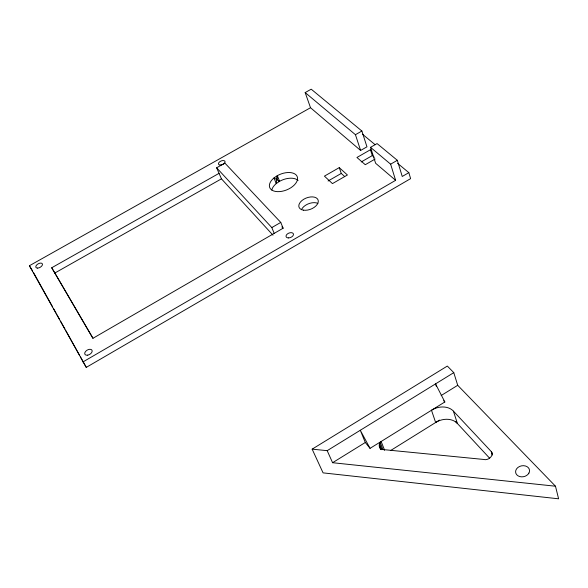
<?xml version="1.0" encoding="UTF-8"?>
<svg xmlns="http://www.w3.org/2000/svg" width="588" height="588" viewBox="0 0 588 588"><rect width="100%" height="100%" fill="white"/><g stroke="black" fill="none" stroke-linecap="round" stroke-linejoin="round"><path stroke-width="0.88" d="M453.421 411.144L457.39 423.485A15.854 11.966 -17 0 0 435.649 422.5L431.482 410.248A16.023 11.966 -17.2 0 1 453.421 411.144L490.613 450.864C495.133 455.031 488.341 460.985 483.667 459.449L382.303 449.497C378.628 448.563 378.327 443.602 381.142 441.5L444.837 401.971L435.539 383.89L436.362 386.404M271.788 190.064A14.737 8.482 -21.7 0 1 276.242 183.588L277.345 175.658A14.803 8.453 -21.7 0 1 295.926 174.746L296.102 174.923A14.803 8.453 -21.7 0 1 290.884 187.748A14.803 8.453 -21.7 0 1 272.207 190.299A14.803 8.453 -21.7 0 1 273.993 177.936L276.992 175.863M276.757 179.825L277.345 175.658L279.572 181.317A14.737 8.482 -21.7 0 1 298.094 180.442M390.697 450.481L439.537 420.082M312.147 449.151L447.336 366.059L453.782 372.645L457.707 385.302L555.484 486.21L558.6 498.808L323.077 472.87L312.147 449.151L327.193 450.665L332.587 462.712L365.295 442.477L360.29 430.269L370.05 448.343L381.142 441.5L384.625 450.312M441.176 395.526L457.707 385.302M327.193 450.665L453.782 372.645M82.901 361.958L395.621 180.325L390.63 164.177L370.528 147.331L377.07 143.582L397.326 160.303L402.236 176.481L408.836 172.651L410.615 178.634L86.26 367.382L29.4 265.739L310.515 107.722L360.613 150.462L366.963 146.816L361.877 131.028L311.214 89.192L305.172 92.573L310.515 107.722M271.81 227.578L280.77 222.411L283.122 228.21L274.206 233.37L271.81 227.578L216.634 167.793L224.917 163.126L280.77 222.411M390.63 164.177L397.326 160.303M328.06 181.016L341.268 173.431L344.664 176.51M361.238 161.943L372.307 155.585L374.262 157.231M375.122 159.047L365.273 164.713L356.938 157.481L370.433 149.734L371.741 150.837M339.254 167.631L324.429 176.135L332.448 183.61L347.42 174.989L339.254 167.631L341.268 173.431M305.172 92.573L355.446 134.696L361.877 131.028M219.052 173.342L51.715 267.76L54.868 273.008L221.448 178.84L272.986 235.171M332.587 462.712L555.484 486.21M362.487 134.211L375.122 144.692M397.598 163.332L408.836 172.651M395.621 180.325L375.622 163.266L370.528 147.331M281.865 226.872L283.122 228.21M443.683 400.744L444.837 401.971M455.56 421.515L489.539 458.118M274.206 233.37L92.919 338.32L51.715 267.76M365.295 442.477L370.05 448.343M29.4 265.739L32.597 270.936M54.868 273.008L92.963 338.247M33.487 272.531L52.56 306.804M53.442 308.399L56.103 313.184M56.992 314.771L59.653 319.556M60.542 321.151L64.974 329.118M65.863 330.713L79.608 355.424M80.497 357.019L86.26 367.382M216.634 167.793L221.448 178.84M379.216 444.918L381.127 449.717M379.209 446.101L380.487 449.298M380.208 442.558L383.067 449.761M379.554 443.72L381.781 449.32M355.446 134.696L360.613 150.462M370.433 149.734L372.307 155.585M491.921 452.642L492.413 454.296M491.399 451.68L492.391 454.994M301.475 209.659A10.158 6.034 -21.1 0 1 317.851 203.374M528.913 473.105L527.943 474.413A7.034 5.52 -11.4 0 1 519.623 476.53L518.087 475.868A7.034 5.52 -11.4 0 1 516.668 468.739A7.034 5.52 -11.4 0 1 525.474 465.99L527.01 466.637A7.034 5.52 -11.4 0 1 528.913 473.105M279.226 181.516L276.242 183.588L273.993 177.936L279.572 181.317L278.903 180.7L279.226 181.516M303.379 210.159A10.202 6.02 -21.1 0 0 318.306 201.471A10.202 6.02 -21.1 0 0 303.974 199.126A10.202 6.02 -21.1 0 0 303.379 210.159M87.744 355.152A4.094 2.484 -30.4 0 0 91.978 350.198A4.094 2.484 -30.4 0 0 85.598 351.426A4.094 2.484 -30.4 0 0 87.744 355.152M37.573 268.099A3.668 1.999 -29.3 0 0 42.476 264.299A3.668 1.999 -29.3 0 0 37.338 264.387A3.668 1.999 -29.3 0 0 37.573 268.099M288.605 237.927A3.918 2.367 -22.1 0 0 293.405 233.877A3.918 2.367 -22.1 0 0 287.253 234.046A3.918 2.367 -22.1 0 0 288.605 237.927M220.096 165.03A3.521 1.918 -23.2 0 0 225.094 161.847A3.521 1.918 -23.2 0 0 220.118 161.494A3.521 1.918 -23.2 0 0 220.096 165.03"/></g></svg>
